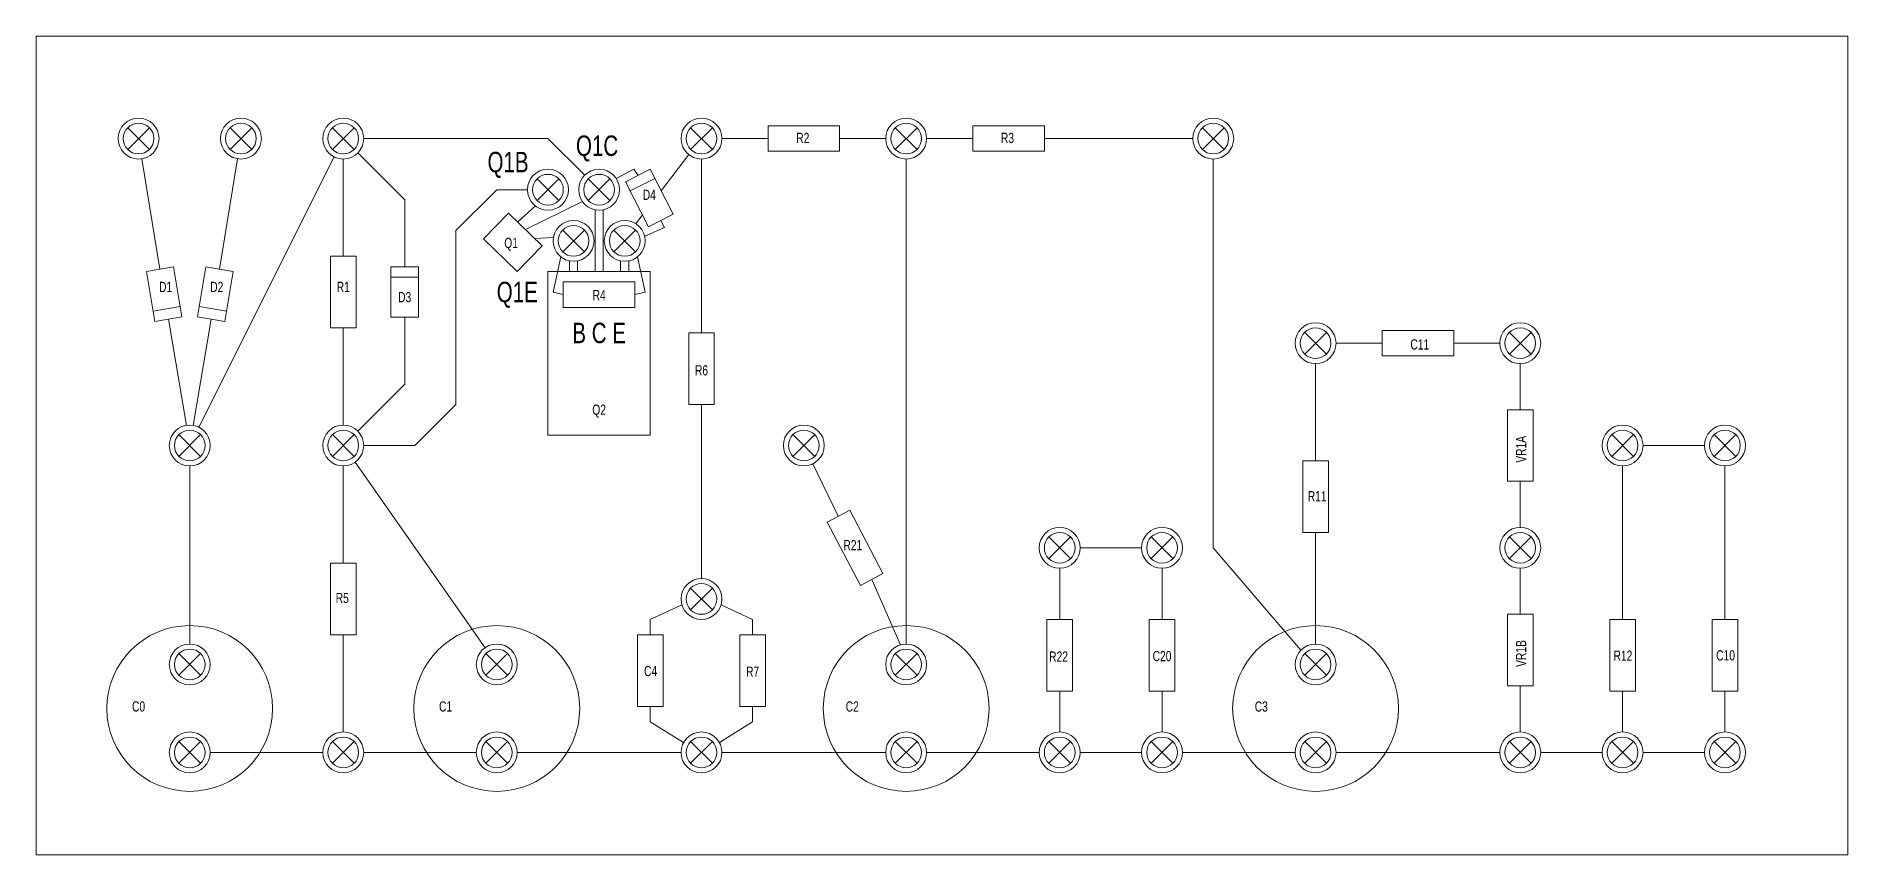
# Model space of a CAD drawing. Header units: millimetres. Extents: x 0 to 177, y 0 to 80.
import ezdxf

# ---------------------------------------------------------------- set-up
doc = ezdxf.new("R2010")
doc.units = ezdxf.units.MM
doc.layers.get('0').update_dxf_attribs({"linetype": 'CONTINUOUS', "lineweight": 0})
doc.styles.get("Standard").update_dxf_attribs({"font": 'txt', "width": 0.75})

# ---------------------------------------------------------------- blocks, each defined once
blk = doc.blocks.new('Turret')
for p, q in [((-1.06, -1.06), (1.06, 1.06)), ((1.06, -1.06), (-1.06, 1.06))]:
    blk.add_line(p, q)
for radius in [2, 1.5]:
    blk.add_circle((0, 0), radius)
blk = doc.blocks.new('Resistor-1W')
for p, q in [((1.25, 3.5), (-1.25, 3.5)), ((-1.25, 3.5), (-1.25, -3.5)), ((1.25, -3.5), (1.25, 3.5)), ((-1.25, -3.5), (1.25, -3.5))]:
    blk.add_line(p, q)
blk = doc.blocks.new('UF4007')
for p, q in [((1.35, 2.465), (-1.35, 2.465)), ((-1.35, 2.465), (-1.35, -2.465)), ((1.35, -2.465), (1.35, 2.465)), ((1.35, 1.465), (-1.35, 1.465)), ((-1.35, -2.465), (1.35, -2.465))]:
    blk.add_line(p, q)

msp = doc.modelspace()

# ---------------------------------------------------------------- linework, layer by layer
for p, q in [((0, 80), (0, 0)), ((177, 80), (0, 80)), ((177, 0), (177, 80)), ((32, 70), (50, 70)), ((50, 70), (53.59, 66.41)), ((71.5, 70), (66.96, 70)), ((78.5, 70), (83, 70)), ((91.5, 70), (86.96, 70)), ((98.5, 70), (113, 70)), ((12.09, 57.22), (10.32, 68.03)), ((15.89, 41.79), (29.11, 68.21)), ((19.68, 68.03), (17.91, 57.22)), ((30, 58.5), (30, 68)), ((36, 64), (31.41, 68.59)), ((63.76, 68.43), (61.07, 64.89)), ((65, 51), (65, 68)), ((85, 68), (85, 20.6)), ((115, 68), (115, 30)), ((58.4, 67), (56.68, 66.09)), ((58.8, 66.39), (58.4, 67)), ((36, 57.47), (36, 64)), ((41, 61), (45, 65)), ((45, 65), (48, 65)), ((47.8, 61.11), (53.37, 63.84)), ((46.15, 62.72), (43.71, 60.21)), ((49.44, 59.51), (46.15, 62.72)), ((48.78, 63.42), (47.04, 61.85)), ((54.6, 57), (54.6, 63.04)), ((55.4, 57), (55.4, 63.04)), ((59.24, 62.53), (58.58, 61.68)), ((61.04, 61.99), (61.4, 61.3)), ((41, 55), (41, 61)), ((43.71, 60.21), (47, 57)), ((48.7, 60.23), (50.53, 60.32)), ((61.4, 61.3), (59.45, 60.45)), ((47, 57), (49.44, 59.51)), ((50.5, 55), (51.25, 58.44)), ((59.5, 55), (58.75, 58.44)), ((50, 57), (60, 57)), ((50, 41), (50, 57)), ((52.1, 57), (52.1, 58.04)), ((52.9, 57), (52.9, 58.04)), ((57.1, 57), (57.1, 58.04)), ((57.9, 57), (57.9, 58.04)), ((60, 57), (60, 41)), ((41, 45), (41, 55)), ((51.5, 54.75), (50.5, 55)), ((58.5, 54.75), (59.5, 55)), ((23.65, 54.8), (23.65, 54.8)), ((23.65, 54.8), (23.65, 54.8)), ((12.91, 52.36), (14.67, 41.97)), ((15.33, 41.97), (17.09, 52.36)), ((30, 51.5), (30, 42)), ((36, 52.53), (36, 46)), ((127, 50), (131.5, 50)), ((138.5, 50), (143, 50)), ((125, 48), (125, 38.5)), ((145, 48), (145, 43.5)), ((36, 46), (31.41, 41.41)), ((41, 44), (41, 45)), ((37, 40), (41, 44)), ((65, 44), (65, 27)), ((60, 41), (50, 41)), ((32, 40), (36, 40)), ((36, 40), (37, 40)), ((157, 40), (163, 40)), ((15, 20.6), (15, 38)), ((30, 28.5), (30, 38)), ((31.15, 38.36), (43.85, 20.24)), ((78.37, 33.1), (75.88, 38.2)), ((155, 23), (155, 38)), ((165, 23), (165, 38)), ((145, 36.5), (145, 32)), ((125, 31.5), (125, 20.6)), ((30, 28.5), (30, 28.5)), ((102, 30), (108, 30)), ((115, 30), (123.56, 19.99)), ((81.63, 26.9), (84.46, 20.52)), ((100, 23), (100, 28)), ((110, 23), (110, 28)), ((145, 28), (145, 23.5)), ((60, 23), (63.09, 24.42)), ((70, 23), (66.91, 24.42)), ((30, 21.5), (30, 12)), ((60, 21.5), (60, 23)), ((70, 21.5), (70, 23)), ((100, 12), (100, 16)), ((110, 12), (110, 16)), ((145, 16.5), (145, 12)), ((155, 12), (155, 16)), ((165, 12), (165, 16)), ((60, 14.5), (60, 13)), ((70, 14.5), (70, 13)), ((60, 13), (63.24, 10.96)), ((70, 13), (66.76, 10.96)), ((28, 10), (17, 10)), ((32, 10), (43, 10)), ((47, 10), (63, 10)), ((67, 10), (83, 10)), ((87, 10), (98, 10)), ((102, 10), (108, 10)), ((112, 10), (123, 10)), ((143, 10), (127, 10)), ((147, 10), (153, 10)), ((157, 10), (163, 10)), ((0, 0), (177, 0))]:
    msp.add_line(p, q)
for centre in [(15, 14.3), (45, 14.3), (85, 14.3), (125, 14.3)]:
    msp.add_circle(centre, 8.1)

# ---------------------------------------------------------------- block references
for name, p in [('Turret', (10, 70)), ('Turret', (20, 70)), ('Turret', (30, 70)), ('Turret', (65, 70)), ('Turret', (85, 70)), ('Turret', (115, 70)), ('Turret', (50, 65)), ('Turret', (55, 65)), ('Turret', (52.5, 60)), ('Turret', (57.5, 60)), ('Resistor-1W', (30, 55)), ('UF4007', (36, 55)), ('Turret', (125, 50)), ('Turret', (145, 50)), ('Resistor-1W', (65, 47.5)), ('Resistor-1W', (145, 40)), ('Turret', (15, 40)), ('Turret', (30, 40)), ('Turret', (75, 40)), ('Turret', (155, 40)), ('Turret', (165, 40)), ('Resistor-1W', (125, 35)), ('Turret', (100, 30)), ('Turret', (110, 30)), ('Turret', (145, 30)), ('Resistor-1W', (30, 25)), ('Turret', (65, 25)), ('Resistor-1W', (145, 20)), ('Resistor-1W', (70, 18)), ('Resistor-1W', (110, 19.5)), ('Resistor-1W', (165, 19.5)), ('Turret', (15, 18.6)), ('Turret', (45, 18.6)), ('Turret', (85, 18.6)), ('Turret', (125, 18.6)), ('Turret', (15, 10)), ('Turret', (30, 10)), ('Turret', (45, 10)), ('Turret', (65, 10)), ('Turret', (85, 10)), ('Turret', (100, 10)), ('Turret', (110, 10)), ('Turret', (125, 10)), ('Turret', (145, 10)), ('Turret', (155, 10)), ('Turret', (165, 10))]:
    msp.add_blockref(name, p)
for name, p, rotation in [('Resistor-1W', (75, 70), 90), ('Resistor-1W', (95, 70), 90), ('UF4007', (59.91, 64.19), 27), ('UF4007', (12.5, 54.79), 189.59406822686046), ('UF4007', (17.5, 54.79), 170.40593177313954), ('Resistor-1W', (55, 54.75), 270), ('Resistor-1W', (135, 50), 90), ('Resistor-1W', (80, 30), 27.71774768960954)]:
    msp.add_blockref(name, p, dxfattribs=dict(rotation=rotation))
at = {"yscale": -1, "rotation": 179.99999999999997}
for p in [(60, 18), (100, 19.5), (155, 19.5)]:
    msp.add_blockref('Resistor-1W', p, dxfattribs=at)

# ---------------------------------------------------------------- texts
at = {"width": 100}
for s, insert, char_height, attachment_point in [('Q1C', (54.8, 70.3), 2, 2), ('R2', (74.26, 70.56), 1, 1), ('R3', (94.26, 70.56), 1, 1), ('Q1B\\P', (46.1, 68.7), 2, 2), ('D4', (59.9, 65), 1, 2), ('Q1', (46.4, 60.3), 1, 2), ('D1', (12, 56), 1, 1), ('D2', (17, 56), 1, 1), ('R1', (30, 56), 1, 2), ('D3', (36, 55), 1, 2), ('Q1E', (47, 56), 2, 2), ('R4', (55, 55.2), 1, 2), ('B C E', (55, 52), 2, 2), ('C11', (134.26, 50.38), 1, 1), ('R6', (65, 47.34), 1, 5), ('Q2', (55, 44), 1, 2), ('R11', (124.24, 35.54), 1, 1), ('R21', (78.87, 30.76), 1, 1), ('R5', (29.9, 25.6), 1, 2), ('R22', (98.97, 19.87), 1, 1), ('C20', (109.08, 19.92), 1, 1), ('R12', (154.11, 19.96), 1, 1), ('C10', (164.14, 19.99), 1, 1), ('C4', (60.03, 17.95), 1, 5), ('R7', (70, 17.9), 1, 5), ('C0', (10, 15), 1, 2), ('C1', (40, 15), 1, 2), ('C2', (79.09, 14.99), 1, 1), ('C3', (119.06, 14.99), 1, 1)]:
    msp.add_mtext(s, dxfattribs=dict(at, insert=insert, char_height=char_height, attachment_point=attachment_point))
at = {"char_height": 1, "width": 100, "attachment_point": 1, "rotation": 90}
for s, insert in [('VR1A', (144.58, 38.32)), ('VR1B', (144.58, 18.36))]:
    msp.add_mtext(s, dxfattribs=dict(at, insert=insert))

doc.saveas('drawing.dxf')
